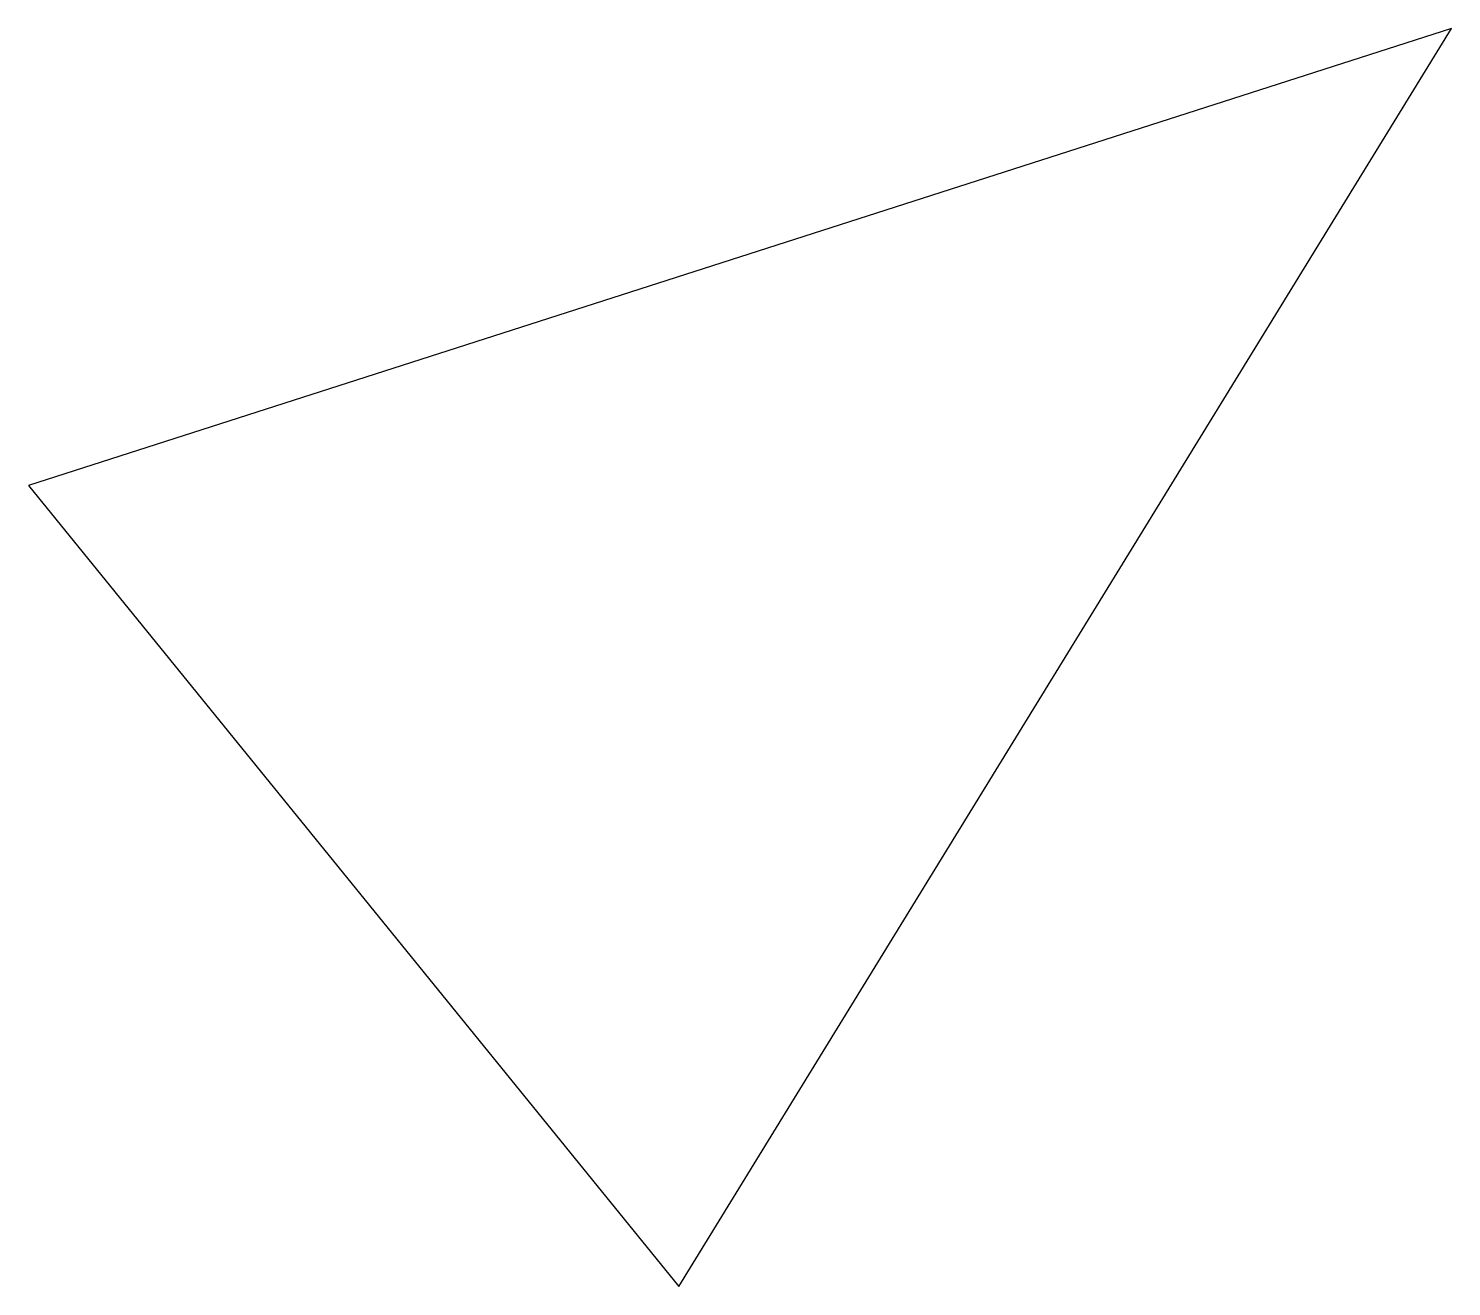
# Model space of a CAD drawing. Header units: millimetres. Extents: x -1.63 to 0.79, y -1.51 to 0.62.
import ezdxf

# ---------------------------------------------------------------- set-up
doc = ezdxf.new("R2010")
doc.units = ezdxf.units.MM
doc.layers.get('0').update_dxf_attribs({"linetype": 'CONTINUOUS'})

msp = doc.modelspace()

# ---------------------------------------------------------------- linework, layer by layer
msp.add_lwpolyline([(-0.5239, -1.5093), (0.7863, 0.6232), (-1.6262, -0.1517)], close=True)

doc.saveas('drawing.dxf')
